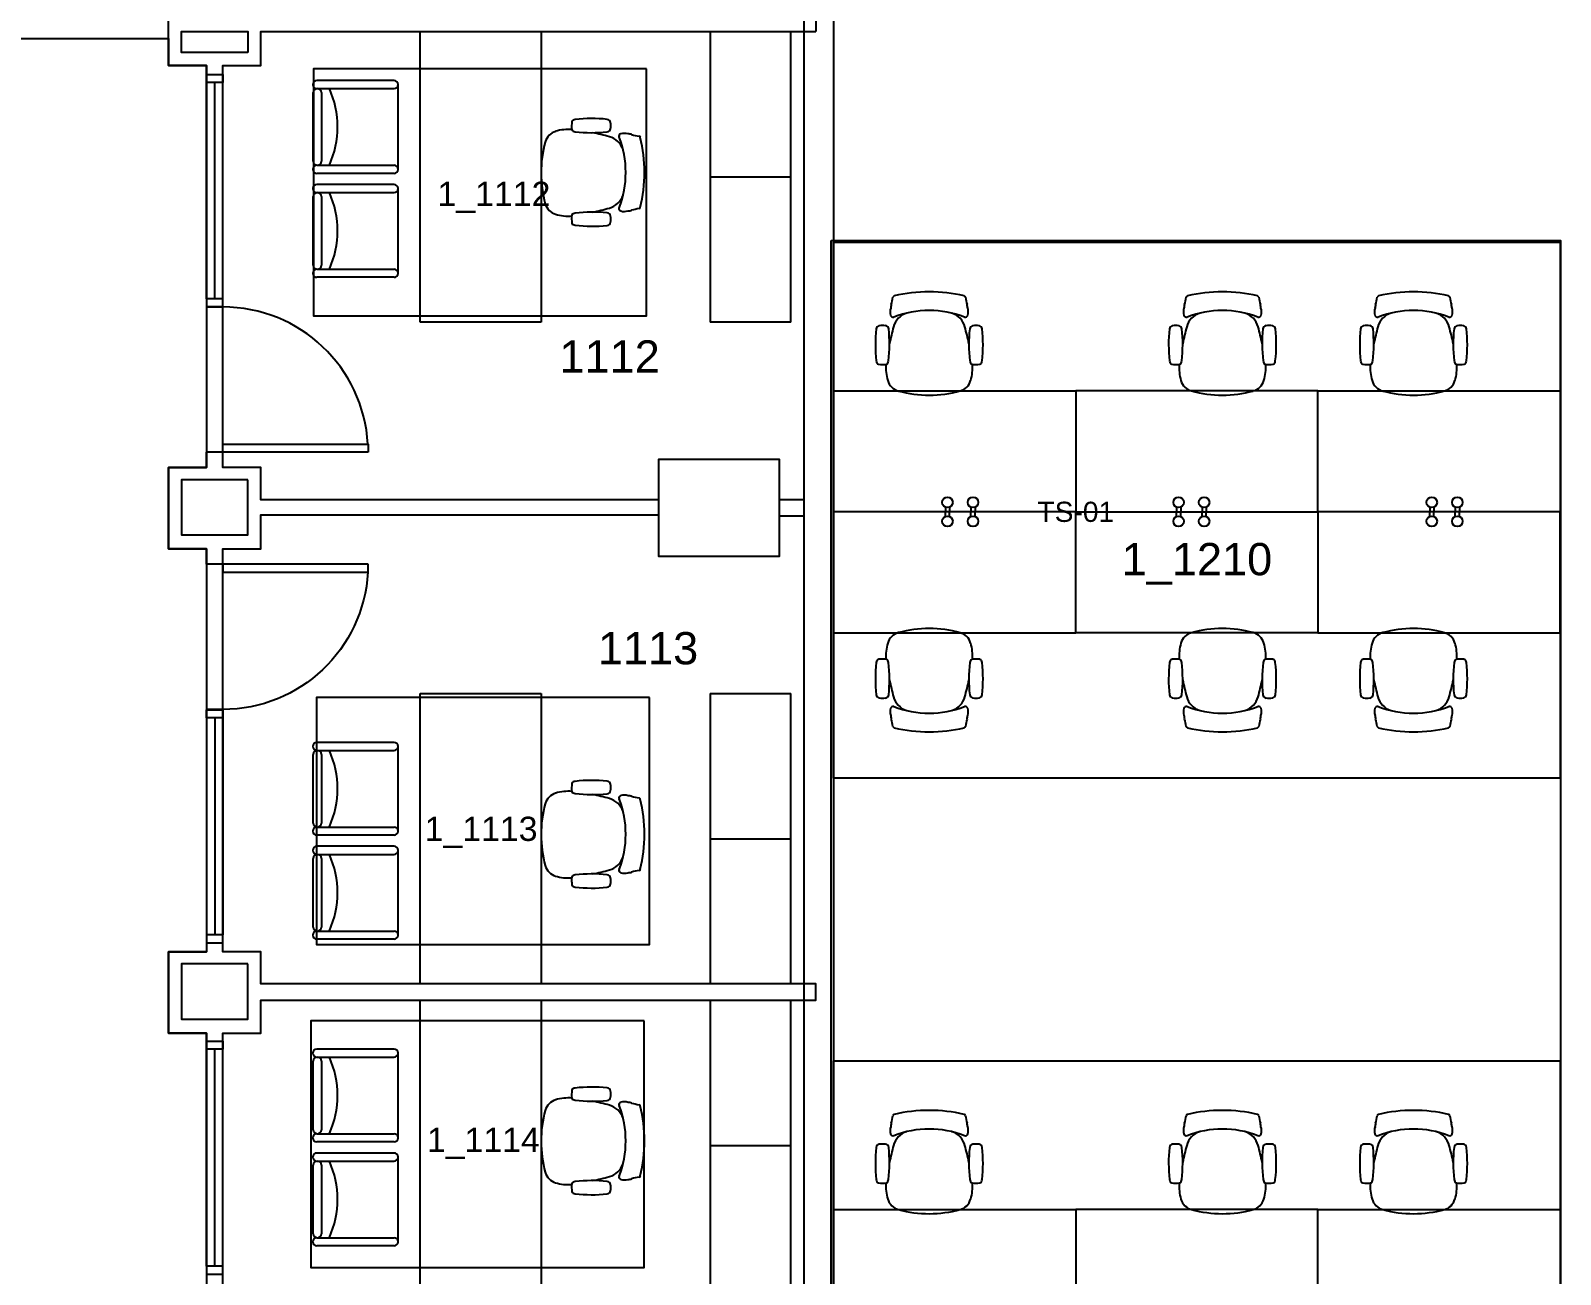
# Model space of a CAD drawing. Header units: inches. Extents: x 4 to 2210, y 3 to 2073.
# Drawn here: x 1452.2 to 1831.3, y 1523.3 to 1831.5 of the extents above; entities that cross this region are included whole.
import ezdxf
from ezdxf.enums import TextEntityAlignment as Align

# ---------------------------------------------------------------- set-up
doc = ezdxf.new("R2010")
doc.units = ezdxf.units.IN
doc.header["$MEASUREMENT"] = 0
for name, color, linetype in [('Planon_construction', 253, 'Continuous'), ('Planon_space', 40, 'Continuous'), ('Planon_space_number', 30, 'Continuous'), ('Planon_workspace', 210, 'Continuous'), ('Planon_workspace_number', 160, 'Continuous'), ('Planon_zone', 70, 'Continuous')]:
    doc.layers.add(name, color=color, linetype=linetype)
doc.styles.get("Standard").update_dxf_attribs({"font": 'arial.ttf'})
doc.styles.add('TEXT', font='arial.ttf')

# ---------------------------------------------------------------- blocks, each defined once
blk = doc.blocks.new('1Front_1100_A-4_Data_Elec 07 26 18_RDI BASE$0$30DOOR')
for p, q in [((0, 0), (0, 4)), ((36, 0), (36, 4))]:
    blk.add_line(p, q)
blk.add_lwpolyline([(0, -36), (0, 0), (2, 0), (2, -36)], close=True)
blk.add_arc((0, 0), 36, 273.1847, 0)
blk = doc.blocks.new('Furniture_Workstation_2')
at = {"layer": 'Planon_construction'}
for p, q in [((0, 0), (20, 0)), ((0, 0), (0, -72)), ((20, -72), (20, 0)), ((61.88, -72), (61.88, 0)), ((61.88, 0), (91.88, 0)), ((91.88, 0), (91.88, -72)), ((98.33, -11.11), (117.45, -11.11)), ((97.33, -12.11), (97.33, -33.11)), ((117.45, -13.11), (98.33, -13.11)), ((116.33, -31.11), (116.33, -14.11)), ((118.33, -14.11), (118.33, -31.11)), ((117.45, -32.11), (98.33, -32.11)), ((98.33, -34.11), (117.45, -34.11)), ((20, -36), (0, -36)), ((97.33, -37.87), (97.33, -58.87)), ((98.33, -36.87), (117.45, -36.87)), ((117.45, -38.87), (98.33, -38.87)), ((116.33, -56.87), (116.33, -39.87)), ((118.33, -39.87), (118.33, -56.87)), ((117.45, -57.87), (98.33, -57.87)), ((98.33, -59.87), (117.45, -59.87)), ((20, -72), (0, -72)), ((91.88, -72), (61.88, -72))]:
    blk.add_line(p, q, dxfattribs=at)
for centre, radius, start, end in [((98.33, -12.11), 1, 90, 270), ((117.45, -12.11), 1, 270, 90), ((135.75, -22.63), 23.42, 156.1303, 203.8697), ((117.33, -14.11), 1, 0, 180), ((50.41, -25.52), 5.78, 172.2935, 187.69), ((45.58, -24.87), 0.906, 95.9123, 172.2935), ((45.58, -26.17), 0.906, 187.69, 264.1375), ((49.24, -60.2), 36.43, 83.3771, 95.9123), ((51.93, -30.15), 6.32, 71.3486, 76.2136), ((53.8, -26.43), 0.471, 286.4759, 352.239), ((53.81, -24.6), 0.458, 8.0181, 71.3486), ((47.19, -25.53), 7.14, 352.239, 8.0181), ((55.17, -37.21), 10.93, 73.4786, 94.6577), ((73.96, -37.11), 37.67, 166.6713, 193.3287), ((37.68, -28.52), 0.391, 99.1285, 166.6713), ((35.13, -12.59), 15.74, 279.1285, 286.0294), ((40.6, -31.64), 4.08, 93.3727, 106.0294), ((41.27, -30.68), 3.25, 74.6526, 106.3339), ((64.98, -37.11), 24.07, 158.711, 201.289), ((46.25, -33.01), 4.91, 105.1935, 161.7473), ((41.97, -28.16), 0.629, 339.9826, 74.6526), ((63.55, -96.76), 70.97, 101.6951, 105.1894), ((49.23, 9.44), 36.71, 264.1375, 276.5752), ((51.24, -18.43), 8.87, 284.3531, 287.6673), ((57.2, -30.38), 3.8, 15.924, 73.4915), ((32.75, -37.01), 29.14, 344.8182, 15.2733), ((98.33, -33.11), 1, 90, 270), ((117.33, -31.11), 1, 180, 0), ((117.45, -33.11), 1, 270, 90), ((98.33, -37.87), 1, 90, 270), ((117.45, -37.87), 1, 270, 90), ((135.75, -48.39), 23.42, 156.1303, 203.8697), ((117.33, -39.87), 1, 0, 180), ((46.25, -41.21), 4.91, 198.2527, 254.8065), ((57.2, -43.64), 3.8, 286.4784, 344.7622), ((37.68, -45.7), 0.391, 193.3287, 260.8715), ((35.13, -61.63), 15.74, 73.9706, 80.8715), ((40.6, -42.58), 4.08, 253.9706, 266.6273), ((41.27, -43.54), 3.25, 253.6661, 285.3474), ((41.97, -46.06), 0.629, 285.3474, 20.0174), ((50.41, -48.7), 5.78, 172.31, 187.7066), ((45.58, -48.05), 0.906, 95.8625, 172.31), ((63.55, 22.54), 70.97, 254.8106, 258.3049), ((49.23, -83.66), 36.71, 83.4248, 95.8625), ((51.24, -55.79), 8.87, 72.3327, 75.6469), ((53.8, -47.79), 0.471, 7.761, 73.5241), ((55.17, -36.82), 10.93, 265.2105, 286.5213), ((47.19, -48.69), 7.14, 351.9819, 7.761), ((45.58, -49.35), 0.906, 187.7066, 264.0877), ((49.24, -14.02), 36.43, 264.0877, 276.6229), ((51.93, -44.07), 6.32, 283.7864, 288.6514), ((53.81, -49.62), 0.458, 288.6514, 351.9819), ((98.33, -58.87), 1, 90, 270), ((117.33, -56.87), 1, 180, 0), ((117.45, -58.87), 1, 270, 90)]:
    blk.add_arc(centre, radius, start, end, dxfattribs=at)
blk = doc.blocks.new('Team Space 1')
at = {"layer": 'Planon_construction'}
for p, q in [((0, 30), (0, 60)), ((0, 60), (60, 60)), ((60, 60), (60, 30)), ((120, 60), (60, 60)), ((60, 60), (60, 30)), ((120, 30), (120, 60)), ((120, 30), (120, 60)), ((120, 60), (180, 60)), ((180, 60), (180, 30)), ((27.69, 31.16), (27.69, 30)), ((28.71, 31.16), (28.71, 30)), ((34.02, 31.16), (34.02, 30)), ((35.04, 31.16), (35.04, 30)), ((84.96, 31.16), (84.96, 30)), ((85.98, 31.16), (85.98, 30)), ((91.29, 31.16), (91.29, 30)), ((92.31, 31.16), (92.31, 30)), ((147.69, 31.16), (147.69, 30)), ((148.71, 31.16), (148.71, 30)), ((154.02, 31.16), (154.02, 30)), ((155.04, 31.16), (155.04, 30)), ((60, 30), (0, 30)), ((60, 30), (0, 30)), ((0, 30), (0, 0)), ((27.69, 28.84), (27.69, 30)), ((28.71, 28.84), (28.71, 30)), ((34.02, 28.84), (34.02, 30)), ((35.04, 28.84), (35.04, 30)), ((60, 0), (60, 30)), ((60, 30), (120, 30)), ((60, 30), (120, 30)), ((60, 0), (60, 30)), ((84.96, 28.84), (84.96, 30)), ((85.98, 28.84), (85.98, 30)), ((91.29, 28.84), (91.29, 30)), ((92.31, 28.84), (92.31, 30)), ((120, 30), (120, 0)), ((180, 30), (120, 30)), ((180, 30), (120, 30)), ((120, 30), (120, 0)), ((147.69, 28.84), (147.69, 30)), ((148.71, 28.84), (148.71, 30)), ((154.02, 28.84), (154.02, 30)), ((155.04, 28.84), (155.04, 30)), ((180, 0), (180, 30)), ((0, 0), (60, 0)), ((120, 0), (60, 0)), ((120, 0), (180, 0))]:
    blk.add_line(p, q, dxfattribs=at)
for centre in [(28.2, 32.35), (34.53, 32.35), (85.47, 32.35), (91.8, 32.35), (148.2, 32.35), (154.53, 32.35), (28.2, 27.65), (34.53, 27.65), (85.47, 27.65), (91.8, 27.65), (148.2, 27.65), (154.53, 27.65)]:
    blk.add_circle(centre, 1.3, dxfattribs=at)
for centre, radius, start, end in [((15.08, 83.13), 0.391, 103.3287, 170.8715), ((23.67, 46.86), 37.67, 76.6713, 103.3287), ((32.27, 83.13), 0.391, 9.1285, 76.6713), ((87.73, 83.13), 0.391, 103.3287, 170.8715), ((96.33, 46.86), 37.67, 76.6713, 103.3287), ((104.92, 83.13), 0.391, 9.1285, 76.6713), ((135.08, 83.13), 0.391, 103.3287, 170.8715), ((143.67, 46.86), 37.67, 76.6713, 103.3287), ((152.27, 83.13), 0.391, 9.1285, 76.6713), ((17.25, 79.54), 3.25, 163.6661, 195.3474), ((18.2, 80.21), 4.08, 163.9706, 176.6273), ((-0.85, 85.69), 15.74, 343.9706, 350.8715), ((23.67, 55.83), 24.07, 68.711, 111.289), ((48.2, 85.69), 15.74, 189.1285, 196.0294), ((29.14, 80.21), 4.08, 3.3727, 16.0294), ((30.1, 79.54), 3.25, 344.6526, 16.3339), ((89.9, 79.54), 3.25, 163.6661, 195.3474), ((90.86, 80.21), 4.08, 163.9706, 176.6273), ((71.8, 85.69), 15.74, 343.9706, 350.8715), ((96.33, 55.83), 24.07, 68.711, 111.289), ((120.85, 85.69), 15.74, 189.1285, 196.0294), ((101.8, 80.21), 4.08, 3.3727, 16.0294), ((102.75, 79.54), 3.25, 344.6526, 16.3339), ((137.25, 79.54), 3.25, 163.6661, 195.3474), ((138.2, 80.21), 4.08, 163.9706, 176.6273), ((119.15, 85.69), 15.74, 343.9706, 350.8715), ((143.67, 55.83), 24.07, 68.711, 111.289), ((168.2, 85.69), 15.74, 189.1285, 196.0294), ((149.14, 80.21), 4.08, 3.3727, 16.0294), ((150.1, 79.54), 3.25, 344.6526, 16.3339), ((11.43, 75.24), 0.906, 97.7066, 174.0877), ((12.08, 70.4), 5.78, 82.31, 97.7066), ((12.74, 75.24), 0.906, 5.8625, 82.31), ((83.32, 57.26), 70.97, 164.8106, 168.3049), ((14.72, 78.85), 0.629, 195.3474, 290.0174), ((19.57, 74.57), 4.91, 108.2527, 164.8065), ((27.77, 74.57), 4.91, 15.1935, 71.7473), ((32.63, 78.85), 0.629, 249.9826, 344.6526), ((-35.98, 57.26), 70.97, 11.6951, 15.1894), ((34.61, 75.24), 0.906, 97.69, 174.1375), ((35.26, 70.4), 5.78, 82.2935, 97.69), ((35.92, 75.24), 0.906, 5.9123, 82.2935), ((84.08, 75.24), 0.906, 97.7065, 174.0877), ((84.74, 70.4), 5.78, 82.31, 97.7065), ((85.39, 75.24), 0.906, 5.8625, 82.31), ((155.98, 57.26), 70.97, 164.8106, 168.3049), ((87.37, 78.85), 0.629, 195.3474, 290.0174), ((92.23, 74.57), 4.91, 108.2527, 164.8065), ((100.43, 74.57), 4.91, 15.1935, 71.7473), ((105.28, 78.85), 0.629, 249.9826, 344.6526), ((36.68, 57.26), 70.97, 11.6951, 15.1894), ((107.26, 75.24), 0.906, 97.69, 174.1375), ((107.92, 70.4), 5.78, 82.2934, 97.69), ((108.57, 75.24), 0.906, 5.9123, 82.2934), ((131.43, 75.24), 0.906, 97.7066, 174.0877), ((132.08, 70.4), 5.78, 82.31, 97.7066), ((132.74, 75.24), 0.906, 5.8625, 82.31), ((203.32, 57.26), 70.97, 164.8106, 168.3049), ((134.72, 78.85), 0.629, 195.3474, 290.0174), ((139.57, 74.57), 4.91, 108.2527, 164.8065), ((147.77, 74.57), 4.91, 15.1935, 71.7473), ((152.63, 78.85), 0.629, 249.9826, 344.6526), ((84.02, 57.26), 70.97, 11.6951, 15.1894), ((154.61, 75.24), 0.906, 97.69, 174.1375), ((155.26, 70.4), 5.78, 82.2935, 97.69), ((155.92, 75.24), 0.906, 5.9123, 82.2935), ((46.76, 71.58), 36.43, 174.0877, 186.6229), ((-22.88, 71.58), 36.71, 353.4248, 5.8625), ((70.22, 71.58), 36.71, 174.1375, 186.5752), ((0.58, 71.58), 36.43, 353.3771, 5.9123), ((119.42, 71.58), 36.43, 174.0877, 186.6229), ((49.78, 71.58), 36.71, 353.4248, 5.8625), ((142.88, 71.58), 36.71, 174.1375, 186.5752), ((73.24, 71.58), 36.43, 353.3771, 5.9123), ((166.76, 71.58), 36.43, 174.0877, 186.6229), ((97.12, 71.58), 36.71, 353.4248, 5.8625), ((190.22, 71.58), 36.71, 174.1375, 186.5752), ((120.58, 71.58), 36.43, 353.3771, 5.9123), ((16.71, 68.88), 6.32, 193.7864, 198.6514), ((11.16, 67.01), 0.458, 198.6514, 261.9819), ((12.09, 73.62), 7.14, 261.9819, 277.761), ((23.87, 65.64), 10.93, 175.2814, 196.5213), ((12.99, 67.02), 0.471, 277.761, 343.5241), ((4.99, 69.57), 8.87, 342.3327, 345.6469), ((42.35, 69.57), 8.87, 194.3531, 197.6673), ((34.35, 67.02), 0.471, 196.4759, 262.239), ((23.48, 65.64), 10.93, 343.4786, 4.7187), ((35.25, 73.62), 7.14, 262.239, 278.0181), ((36.18, 67.01), 0.458, 278.0181, 341.3486), ((30.63, 68.88), 6.32, 341.3486, 346.2136), ((89.37, 68.88), 6.32, 193.7864, 198.6514), ((83.82, 67.01), 0.458, 198.6514, 261.9819), ((84.75, 73.62), 7.14, 261.9819, 277.761), ((96.52, 65.64), 10.93, 175.2813, 196.5214), ((85.65, 67.02), 0.471, 277.761, 343.5241), ((77.65, 69.57), 8.87, 342.3327, 345.6469), ((115.01, 69.57), 8.87, 194.3531, 197.6673), ((107.01, 67.02), 0.471, 196.4759, 262.239), ((96.13, 65.64), 10.93, 343.4787, 4.7186), ((107.91, 73.62), 7.14, 262.239, 278.0181), ((108.84, 67.01), 0.458, 278.0181, 341.3486), ((103.29, 68.88), 6.32, 341.3486, 346.2136), ((136.71, 68.88), 6.32, 193.7864, 198.6514), ((131.16, 67.01), 0.458, 198.6514, 261.9819), ((132.09, 73.62), 7.14, 261.9819, 277.761), ((143.87, 65.64), 10.93, 175.2814, 196.5213), ((132.99, 67.02), 0.471, 277.761, 343.5241), ((124.99, 69.57), 8.87, 342.3327, 345.6469), ((162.35, 69.57), 8.87, 194.3531, 197.6673), ((154.35, 67.02), 0.471, 196.4759, 262.239), ((143.48, 65.64), 10.93, 343.4786, 4.7187), ((155.25, 73.62), 7.14, 262.239, 278.0181), ((156.18, 67.01), 0.458, 278.0181, 341.3486), ((150.63, 68.88), 6.32, 341.3486, 346.2136), ((17.04, 63.61), 3.8, 196.4784, 254.7622), ((30.3, 63.61), 3.8, 285.924, 343.4915), ((89.7, 63.61), 3.8, 196.5085, 254.076), ((102.96, 63.61), 3.8, 285.2378, 343.5216), ((137.04, 63.61), 3.8, 196.4784, 254.7622), ((150.3, 63.61), 3.8, 285.924, 343.4915), ((23.67, 88.06), 29.14, 254.8182, 285.2733), ((96.33, 88.06), 29.14, 254.7267, 285.1818), ((143.67, 88.06), 29.14, 254.8182, 285.2733), ((17.04, -3.61), 3.8, 105.2378, 163.5216), ((23.67, -28.06), 29.14, 74.7267, 105.1818), ((30.3, -3.61), 3.8, 16.5085, 74.076), ((89.7, -3.61), 3.8, 105.924, 163.4915), ((96.33, -28.06), 29.14, 74.8182, 105.2733), ((102.96, -3.61), 3.8, 16.4784, 74.7622), ((137.04, -3.61), 3.8, 105.2378, 163.5216), ((143.67, -28.06), 29.14, 74.7267, 105.1818), ((150.3, -3.61), 3.8, 16.5085, 74.076), ((23.87, -5.64), 10.93, 163.4787, 184.7186), ((23.48, -5.64), 10.93, 355.2813, 16.5214), ((96.52, -5.64), 10.93, 163.4786, 184.7187), ((96.13, -5.64), 10.93, 355.2814, 16.5213), ((143.87, -5.64), 10.93, 163.4787, 184.7186), ((143.48, -5.64), 10.93, 355.2813, 16.5214), ((46.76, -11.58), 36.43, 173.3771, 185.9123), ((16.71, -8.88), 6.32, 161.3486, 166.2136), ((11.16, -7.01), 0.458, 98.0181, 161.3486), ((12.09, -13.62), 7.14, 82.239, 98.0181), ((12.99, -7.02), 0.471, 16.4759, 82.239), ((4.99, -9.57), 8.87, 14.3531, 17.6673), ((-22.88, -11.58), 36.71, 354.1375, 6.5752), ((70.22, -11.58), 36.71, 173.4248, 185.8625), ((42.35, -9.57), 8.87, 162.3327, 165.6469), ((34.35, -7.02), 0.471, 97.761, 163.5241), ((35.25, -13.62), 7.14, 81.9819, 97.761), ((36.18, -7.01), 0.458, 18.6514, 81.9819), ((30.63, -8.88), 6.32, 13.7864, 18.6514), ((0.58, -11.58), 36.43, 354.0877, 6.6229), ((119.42, -11.58), 36.43, 173.3771, 185.9123), ((89.37, -8.88), 6.32, 161.3486, 166.2136), ((83.82, -7.01), 0.458, 98.0181, 161.3486), ((84.75, -13.62), 7.14, 82.239, 98.0181), ((85.65, -7.02), 0.471, 16.4759, 82.239), ((77.65, -9.57), 8.87, 14.3531, 17.6673), ((49.78, -11.58), 36.71, 354.1375, 6.5752), ((142.88, -11.58), 36.71, 173.4248, 185.8625), ((115.01, -9.57), 8.87, 162.3327, 165.6469), ((107.01, -7.02), 0.471, 97.761, 163.5241), ((107.91, -13.62), 7.14, 81.9819, 97.761), ((108.84, -7.01), 0.458, 18.6514, 81.9819), ((103.29, -8.88), 6.32, 13.7864, 18.6514), ((73.24, -11.58), 36.43, 354.0877, 6.6229), ((166.76, -11.58), 36.43, 173.3771, 185.9123), ((136.71, -8.88), 6.32, 161.3486, 166.2136), ((131.16, -7.01), 0.458, 98.0181, 161.3486), ((132.09, -13.62), 7.14, 82.239, 98.0181), ((132.99, -7.02), 0.471, 16.4759, 82.239), ((124.99, -9.57), 8.87, 14.3531, 17.6673), ((97.12, -11.58), 36.71, 354.1375, 6.5752), ((190.22, -11.58), 36.71, 173.4248, 185.8625), ((162.35, -9.57), 8.87, 162.3327, 165.6469), ((154.35, -7.02), 0.471, 97.761, 163.5241), ((155.25, -13.62), 7.14, 81.9819, 97.761), ((156.18, -7.01), 0.458, 18.6514, 81.9819), ((150.63, -8.88), 6.32, 13.7864, 18.6514), ((120.58, -11.58), 36.43, 354.0877, 6.6229), ((83.32, 2.74), 70.97, 191.6951, 195.1894), ((-35.98, 2.74), 70.97, 344.8106, 348.3049), ((155.98, 2.74), 70.97, 191.6951, 195.1894), ((36.68, 2.74), 70.97, 344.8106, 348.3049), ((203.32, 2.74), 70.97, 191.6951, 195.1894), ((84.02, 2.74), 70.97, 344.8106, 348.3049), ((11.43, -15.24), 0.906, 185.9123, 262.2934), ((12.08, -10.4), 5.78, 262.2934, 277.69), ((12.74, -15.24), 0.906, 277.69, 354.1375), ((17.25, -19.54), 3.25, 164.6526, 196.3339), ((14.72, -18.85), 0.629, 69.9826, 164.6526), ((19.57, -14.57), 4.91, 195.1935, 251.7473), ((23.67, 4.17), 24.07, 248.711, 291.289), ((27.77, -14.57), 4.91, 288.2527, 344.8065), ((32.63, -18.85), 0.629, 15.3474, 110.0174), ((30.1, -19.54), 3.25, 343.6661, 15.3474), ((34.61, -15.24), 0.906, 185.8625, 262.31), ((35.26, -10.4), 5.78, 262.31, 277.7065), ((35.92, -15.24), 0.906, 277.7065, 354.0877), ((84.08, -15.24), 0.906, 185.9123, 262.2935), ((84.74, -10.4), 5.78, 262.2935, 277.69), ((85.39, -15.24), 0.906, 277.69, 354.1375), ((89.9, -19.54), 3.25, 164.6526, 196.3339), ((87.37, -18.85), 0.629, 69.9826, 164.6526), ((92.23, -14.57), 4.91, 195.1935, 251.7473), ((96.33, 4.17), 24.07, 248.711, 291.289), ((100.43, -14.57), 4.91, 288.2527, 344.8065), ((105.28, -18.85), 0.629, 15.3474, 110.0174), ((102.75, -19.54), 3.25, 343.6661, 15.3474), ((107.26, -15.24), 0.906, 185.8625, 262.31), ((107.92, -10.4), 5.78, 262.31, 277.7066), ((108.57, -15.24), 0.906, 277.7066, 354.0877), ((131.43, -15.24), 0.906, 185.9123, 262.2934), ((132.08, -10.4), 5.78, 262.2934, 277.69), ((132.74, -15.24), 0.906, 277.69, 354.1375), ((137.25, -19.54), 3.25, 164.6526, 196.3339), ((134.72, -18.85), 0.629, 69.9826, 164.6526), ((139.57, -14.57), 4.91, 195.1935, 251.7473), ((143.67, 4.17), 24.07, 248.711, 291.289), ((147.77, -14.57), 4.91, 288.2527, 344.8065), ((152.63, -18.85), 0.629, 15.3474, 110.0174), ((150.1, -19.54), 3.25, 343.6661, 15.3474), ((154.61, -15.24), 0.906, 185.8625, 262.31), ((155.26, -10.4), 5.78, 262.31, 277.7065), ((155.92, -15.24), 0.906, 277.7065, 354.0877), ((18.2, -20.21), 4.08, 183.3727, 196.0294), ((-0.85, -25.69), 15.74, 9.1285, 16.0294), ((48.2, -25.69), 15.74, 163.9706, 170.8715), ((29.14, -20.21), 4.08, 343.9706, 356.6273), ((90.86, -20.21), 4.08, 183.3727, 196.0294), ((71.8, -25.69), 15.74, 9.1285, 16.0294), ((120.85, -25.69), 15.74, 163.9706, 170.8715), ((101.8, -20.21), 4.08, 343.9706, 356.6273), ((138.2, -20.21), 4.08, 183.3727, 196.0294), ((119.15, -25.69), 15.74, 9.1285, 16.0294), ((168.2, -25.69), 15.74, 163.9706, 170.8715), ((149.14, -20.21), 4.08, 343.9706, 356.6273), ((15.08, -23.13), 0.391, 189.1285, 256.6713), ((23.67, 13.14), 37.67, 256.6713, 283.3287), ((32.27, -23.13), 0.391, 283.3287, 350.8715), ((87.73, -23.13), 0.391, 189.1285, 256.6713), ((96.33, 13.14), 37.67, 256.6713, 283.3287), ((104.92, -23.13), 0.391, 283.3287, 350.8715), ((135.08, -23.13), 0.391, 189.1285, 256.6713), ((143.67, 13.14), 37.67, 256.6713, 283.3287), ((152.27, -23.13), 0.391, 283.3287, 350.8715)]:
    blk.add_arc(centre, radius, start, end, dxfattribs=at)
blk.add_attdef('NUMBER', (59.41, 29.95), '', height=0.203, dxfattribs=at)
blk = doc.blocks.new('Team Space 2')
at = {"layer": 'Planon_construction'}
for p, q in [((0, 30), (0, 60)), ((0, 60), (60, 60)), ((60, 60), (60, 30)), ((120, 60), (60, 60)), ((60, 60), (60, 30)), ((120, 30), (120, 60)), ((120, 30), (120, 60)), ((120, 60), (180, 60)), ((180, 60), (180, 30)), ((27.69, 31.16), (27.69, 30)), ((28.71, 31.16), (28.71, 30)), ((34.02, 31.16), (34.02, 30)), ((35.04, 31.16), (35.04, 30)), ((84.96, 31.16), (84.96, 30)), ((85.98, 31.16), (85.98, 30)), ((91.29, 31.16), (91.29, 30)), ((92.31, 31.16), (92.31, 30)), ((147.69, 31.16), (147.69, 30)), ((148.71, 31.16), (148.71, 30)), ((154.02, 31.16), (154.02, 30)), ((155.04, 31.16), (155.04, 30)), ((60, 30), (0, 30)), ((60, 30), (0, 30)), ((0, 30), (0, 0)), ((27.69, 28.84), (27.69, 30)), ((28.71, 28.84), (28.71, 30)), ((34.02, 28.84), (34.02, 30)), ((35.04, 28.84), (35.04, 30)), ((60, 0), (60, 30)), ((60, 30), (120, 30)), ((60, 30), (120, 30)), ((60, 0), (60, 30)), ((84.96, 28.84), (84.96, 30)), ((85.98, 28.84), (85.98, 30)), ((91.29, 28.84), (91.29, 30)), ((92.31, 28.84), (92.31, 30)), ((120, 30), (120, 0)), ((180, 30), (120, 30)), ((180, 30), (120, 30)), ((120, 30), (120, 0)), ((147.69, 28.84), (147.69, 30)), ((148.71, 28.84), (148.71, 30)), ((154.02, 28.84), (154.02, 30)), ((155.04, 28.84), (155.04, 30)), ((180, 0), (180, 30)), ((0, 0), (60, 0)), ((120, 0), (60, 0)), ((120, 0), (180, 0))]:
    blk.add_line(p, q, dxfattribs=at)
for centre in [(28.2, 32.35), (34.53, 32.35), (85.47, 32.35), (91.8, 32.35), (148.2, 32.35), (154.53, 32.35), (28.2, 27.65), (34.53, 27.65), (85.47, 27.65), (91.8, 27.65), (148.2, 27.65), (154.53, 27.65)]:
    blk.add_circle(centre, 1.3, dxfattribs=at)
for centre, radius, start, end in [((15.08, 83.13), 0.391, 103.3287, 170.8715), ((23.67, 46.86), 37.67, 76.6713, 103.3287), ((32.27, 83.13), 0.391, 9.1285, 76.6713), ((87.73, 83.13), 0.391, 103.3287, 170.8715), ((96.33, 46.86), 37.67, 76.6713, 103.3287), ((104.92, 83.13), 0.391, 9.1285, 76.6713), ((135.08, 83.13), 0.391, 103.3287, 170.8715), ((143.67, 46.86), 37.67, 76.6713, 103.3287), ((152.27, 83.13), 0.391, 9.1285, 76.6713), ((17.25, 79.54), 3.25, 163.6661, 195.3474), ((18.2, 80.21), 4.08, 163.9706, 176.6273), ((-0.85, 85.69), 15.74, 343.9706, 350.8715), ((23.67, 55.83), 24.07, 68.711, 111.289), ((48.2, 85.69), 15.74, 189.1285, 196.0294), ((29.14, 80.21), 4.08, 3.3727, 16.0294), ((30.1, 79.54), 3.25, 344.6526, 16.3339), ((89.9, 79.54), 3.25, 163.6661, 195.3474), ((90.86, 80.21), 4.08, 163.9706, 176.6273), ((71.8, 85.69), 15.74, 343.9706, 350.8715), ((96.33, 55.83), 24.07, 68.711, 111.289), ((120.85, 85.69), 15.74, 189.1285, 196.0294), ((101.8, 80.21), 4.08, 3.3727, 16.0294), ((102.75, 79.54), 3.25, 344.6526, 16.3339), ((137.25, 79.54), 3.25, 163.6661, 195.3474), ((138.2, 80.21), 4.08, 163.9706, 176.6273), ((119.15, 85.69), 15.74, 343.9706, 350.8715), ((143.67, 55.83), 24.07, 68.711, 111.289), ((168.2, 85.69), 15.74, 189.1285, 196.0294), ((149.14, 80.21), 4.08, 3.3727, 16.0294), ((150.1, 79.54), 3.25, 344.6526, 16.3339), ((11.43, 75.24), 0.906, 97.7066, 174.0877), ((12.08, 70.4), 5.78, 82.31, 97.7066), ((12.74, 75.24), 0.906, 5.8625, 82.31), ((83.32, 57.26), 70.97, 164.8106, 168.3049), ((14.72, 78.85), 0.629, 195.3474, 290.0174), ((19.57, 74.57), 4.91, 108.2527, 164.8065), ((27.77, 74.57), 4.91, 15.1935, 71.7473), ((32.63, 78.85), 0.629, 249.9826, 344.6526), ((-35.98, 57.26), 70.97, 11.6951, 15.1894), ((34.61, 75.24), 0.906, 97.69, 174.1375), ((35.26, 70.4), 5.78, 82.2935, 97.69), ((35.92, 75.24), 0.906, 5.9123, 82.2935), ((84.08, 75.24), 0.906, 97.7065, 174.0877), ((84.74, 70.4), 5.78, 82.31, 97.7065), ((85.39, 75.24), 0.906, 5.8625, 82.31), ((155.98, 57.26), 70.97, 164.8106, 168.3049), ((87.37, 78.85), 0.629, 195.3474, 290.0174), ((92.23, 74.57), 4.91, 108.2527, 164.8065), ((100.43, 74.57), 4.91, 15.1935, 71.7473), ((105.28, 78.85), 0.629, 249.9826, 344.6526), ((36.68, 57.26), 70.97, 11.6951, 15.1894), ((107.26, 75.24), 0.906, 97.69, 174.1375), ((107.92, 70.4), 5.78, 82.2934, 97.69), ((108.57, 75.24), 0.906, 5.9123, 82.2934), ((131.43, 75.24), 0.906, 97.7066, 174.0877), ((132.08, 70.4), 5.78, 82.31, 97.7066), ((132.74, 75.24), 0.906, 5.8625, 82.31), ((203.32, 57.26), 70.97, 164.8106, 168.3049), ((134.72, 78.85), 0.629, 195.3474, 290.0174), ((139.57, 74.57), 4.91, 108.2527, 164.8065), ((147.77, 74.57), 4.91, 15.1935, 71.7473), ((152.63, 78.85), 0.629, 249.9826, 344.6526), ((84.02, 57.26), 70.97, 11.6951, 15.1894), ((154.61, 75.24), 0.906, 97.69, 174.1375), ((155.26, 70.4), 5.78, 82.2935, 97.69), ((155.92, 75.24), 0.906, 5.9123, 82.2935), ((46.76, 71.58), 36.43, 174.0877, 186.6229), ((-22.88, 71.58), 36.71, 353.4248, 5.8625), ((70.22, 71.58), 36.71, 174.1375, 186.5752), ((0.58, 71.58), 36.43, 353.3771, 5.9123), ((119.42, 71.58), 36.43, 174.0877, 186.6229), ((49.78, 71.58), 36.71, 353.4248, 5.8625), ((142.88, 71.58), 36.71, 174.1375, 186.5752), ((73.24, 71.58), 36.43, 353.3771, 5.9123), ((166.76, 71.58), 36.43, 174.0877, 186.6229), ((97.12, 71.58), 36.71, 353.4248, 5.8625), ((190.22, 71.58), 36.71, 174.1375, 186.5752), ((120.58, 71.58), 36.43, 353.3771, 5.9123), ((16.71, 68.88), 6.32, 193.7864, 198.6514), ((11.16, 67.01), 0.458, 198.6514, 261.9819), ((12.09, 73.62), 7.14, 261.9819, 277.761), ((23.87, 65.64), 10.93, 175.2814, 196.5213), ((12.99, 67.02), 0.471, 277.761, 343.5241), ((4.99, 69.57), 8.87, 342.3327, 345.6469), ((42.35, 69.57), 8.87, 194.3531, 197.6673), ((34.35, 67.02), 0.471, 196.4759, 262.239), ((23.48, 65.64), 10.93, 343.4786, 4.7187), ((35.25, 73.62), 7.14, 262.239, 278.0181), ((36.18, 67.01), 0.458, 278.0181, 341.3486), ((30.63, 68.88), 6.32, 341.3486, 346.2136), ((89.37, 68.88), 6.32, 193.7864, 198.6514), ((83.82, 67.01), 0.458, 198.6514, 261.9819), ((84.75, 73.62), 7.14, 261.9819, 277.761), ((96.52, 65.64), 10.93, 175.2813, 196.5214), ((85.65, 67.02), 0.471, 277.761, 343.5241), ((77.65, 69.57), 8.87, 342.3327, 345.6469), ((115.01, 69.57), 8.87, 194.3531, 197.6673), ((107.01, 67.02), 0.471, 196.4759, 262.239), ((96.13, 65.64), 10.93, 343.4787, 4.7186), ((107.91, 73.62), 7.14, 262.239, 278.0181), ((108.84, 67.01), 0.458, 278.0181, 341.3486), ((103.29, 68.88), 6.32, 341.3486, 346.2136), ((136.71, 68.88), 6.32, 193.7864, 198.6514), ((131.16, 67.01), 0.458, 198.6514, 261.9819), ((132.09, 73.62), 7.14, 261.9819, 277.761), ((143.87, 65.64), 10.93, 175.2814, 196.5213), ((132.99, 67.02), 0.471, 277.761, 343.5241), ((124.99, 69.57), 8.87, 342.3327, 345.6469), ((162.35, 69.57), 8.87, 194.3531, 197.6673), ((154.35, 67.02), 0.471, 196.4759, 262.239), ((143.48, 65.64), 10.93, 343.4786, 4.7187), ((155.25, 73.62), 7.14, 262.239, 278.0181), ((156.18, 67.01), 0.458, 278.0181, 341.3486), ((150.63, 68.88), 6.32, 341.3486, 346.2136), ((17.04, 63.61), 3.8, 196.4784, 254.7622), ((30.3, 63.61), 3.8, 285.924, 343.4915), ((89.7, 63.61), 3.8, 196.5085, 254.076), ((102.96, 63.61), 3.8, 285.2378, 343.5216), ((137.04, 63.61), 3.8, 196.4784, 254.7622), ((150.3, 63.61), 3.8, 285.924, 343.4915), ((23.67, 88.06), 29.14, 254.8182, 285.2733), ((96.33, 88.06), 29.14, 254.7267, 285.1818), ((143.67, 88.06), 29.14, 254.8182, 285.2733), ((17.04, -3.61), 3.8, 105.2378, 163.5216), ((23.67, -28.06), 29.14, 74.7267, 105.1818), ((30.3, -3.61), 3.8, 16.5085, 74.076), ((89.7, -3.61), 3.8, 105.924, 163.4915), ((96.33, -28.06), 29.14, 74.8182, 105.2733), ((102.96, -3.61), 3.8, 16.4784, 74.7622), ((137.04, -3.61), 3.8, 105.2378, 163.5216), ((143.67, -28.06), 29.14, 74.7267, 105.1818), ((150.3, -3.61), 3.8, 16.5085, 74.076), ((23.87, -5.64), 10.93, 163.4787, 184.7186), ((23.48, -5.64), 10.93, 355.2813, 16.5214), ((96.52, -5.64), 10.93, 163.4786, 184.7187), ((96.13, -5.64), 10.93, 355.2814, 16.5213), ((143.87, -5.64), 10.93, 163.4787, 184.7186), ((143.48, -5.64), 10.93, 355.2813, 16.5214), ((46.76, -11.58), 36.43, 173.3771, 185.9123), ((16.71, -8.88), 6.32, 161.3486, 166.2136), ((11.16, -7.01), 0.458, 98.0181, 161.3486), ((12.09, -13.62), 7.14, 82.239, 98.0181), ((12.99, -7.02), 0.471, 16.4759, 82.239), ((4.99, -9.57), 8.87, 14.3531, 17.6673), ((-22.88, -11.58), 36.71, 354.1375, 6.5752), ((70.22, -11.58), 36.71, 173.4248, 185.8625), ((42.35, -9.57), 8.87, 162.3327, 165.6469), ((34.35, -7.02), 0.471, 97.761, 163.5241), ((35.25, -13.62), 7.14, 81.9819, 97.761), ((36.18, -7.01), 0.458, 18.6514, 81.9819), ((30.63, -8.88), 6.32, 13.7864, 18.6514), ((0.58, -11.58), 36.43, 354.0877, 6.6229), ((119.42, -11.58), 36.43, 173.3771, 185.9123), ((89.37, -8.88), 6.32, 161.3486, 166.2136), ((83.82, -7.01), 0.458, 98.0181, 161.3486), ((84.75, -13.62), 7.14, 82.239, 98.0181), ((85.65, -7.02), 0.471, 16.4759, 82.239), ((77.65, -9.57), 8.87, 14.3531, 17.6673), ((49.78, -11.58), 36.71, 354.1375, 6.5752), ((142.88, -11.58), 36.71, 173.4248, 185.8625), ((115.01, -9.57), 8.87, 162.3327, 165.6469), ((107.01, -7.02), 0.471, 97.761, 163.5241), ((107.91, -13.62), 7.14, 81.9819, 97.761), ((108.84, -7.01), 0.458, 18.6514, 81.9819), ((103.29, -8.88), 6.32, 13.7864, 18.6514), ((73.24, -11.58), 36.43, 354.0877, 6.6229), ((166.76, -11.58), 36.43, 173.3771, 185.9123), ((136.71, -8.88), 6.32, 161.3486, 166.2136), ((131.16, -7.01), 0.458, 98.0181, 161.3486), ((132.09, -13.62), 7.14, 82.239, 98.0181), ((132.99, -7.02), 0.471, 16.4759, 82.239), ((124.99, -9.57), 8.87, 14.3531, 17.6673), ((97.12, -11.58), 36.71, 354.1375, 6.5752), ((190.22, -11.58), 36.71, 173.4248, 185.8625), ((162.35, -9.57), 8.87, 162.3327, 165.6469), ((154.35, -7.02), 0.471, 97.761, 163.5241), ((155.25, -13.62), 7.14, 81.9819, 97.761), ((156.18, -7.01), 0.458, 18.6514, 81.9819), ((150.63, -8.88), 6.32, 13.7864, 18.6514), ((120.58, -11.58), 36.43, 354.0877, 6.6229), ((83.32, 2.74), 70.97, 191.6951, 195.1894), ((-35.98, 2.74), 70.97, 344.8106, 348.3049), ((155.98, 2.74), 70.97, 191.6951, 195.1894), ((36.68, 2.74), 70.97, 344.8106, 348.3049), ((203.32, 2.74), 70.97, 191.6951, 195.1894), ((84.02, 2.74), 70.97, 344.8106, 348.3049), ((11.43, -15.24), 0.906, 185.9123, 262.2934), ((12.08, -10.4), 5.78, 262.2934, 277.69), ((12.74, -15.24), 0.906, 277.69, 354.1375), ((17.25, -19.54), 3.25, 164.6526, 196.3339), ((14.72, -18.85), 0.629, 69.9826, 164.6526), ((19.57, -14.57), 4.91, 195.1935, 251.7473), ((23.67, 4.17), 24.07, 248.711, 291.289), ((27.77, -14.57), 4.91, 288.2527, 344.8065), ((32.63, -18.85), 0.629, 15.3474, 110.0174), ((30.1, -19.54), 3.25, 343.6661, 15.3474), ((34.61, -15.24), 0.906, 185.8625, 262.31), ((35.26, -10.4), 5.78, 262.31, 277.7065), ((35.92, -15.24), 0.906, 277.7065, 354.0877), ((84.08, -15.24), 0.906, 185.9123, 262.2935), ((84.74, -10.4), 5.78, 262.2935, 277.69), ((85.39, -15.24), 0.906, 277.69, 354.1375), ((89.9, -19.54), 3.25, 164.6526, 196.3339), ((87.37, -18.85), 0.629, 69.9826, 164.6526), ((92.23, -14.57), 4.91, 195.1935, 251.7473), ((96.33, 4.17), 24.07, 248.711, 291.289), ((100.43, -14.57), 4.91, 288.2527, 344.8065), ((105.28, -18.85), 0.629, 15.3474, 110.0174), ((102.75, -19.54), 3.25, 343.6661, 15.3474), ((107.26, -15.24), 0.906, 185.8625, 262.31), ((107.92, -10.4), 5.78, 262.31, 277.7066), ((108.57, -15.24), 0.906, 277.7066, 354.0877), ((131.43, -15.24), 0.906, 185.9123, 262.2934), ((132.08, -10.4), 5.78, 262.2934, 277.69), ((132.74, -15.24), 0.906, 277.69, 354.1375), ((137.25, -19.54), 3.25, 164.6526, 196.3339), ((134.72, -18.85), 0.629, 69.9826, 164.6526), ((139.57, -14.57), 4.91, 195.1935, 251.7473), ((143.67, 4.17), 24.07, 248.711, 291.289), ((147.77, -14.57), 4.91, 288.2527, 344.8065), ((152.63, -18.85), 0.629, 15.3474, 110.0174), ((150.1, -19.54), 3.25, 343.6661, 15.3474), ((154.61, -15.24), 0.906, 185.8625, 262.31), ((155.26, -10.4), 5.78, 262.31, 277.7065), ((155.92, -15.24), 0.906, 277.7065, 354.0877), ((18.2, -20.21), 4.08, 183.3727, 196.0294), ((-0.85, -25.69), 15.74, 9.1285, 16.0294), ((48.2, -25.69), 15.74, 163.9706, 170.8715), ((29.14, -20.21), 4.08, 343.9706, 356.6273), ((90.86, -20.21), 4.08, 183.3727, 196.0294), ((71.8, -25.69), 15.74, 9.1285, 16.0294), ((120.85, -25.69), 15.74, 163.9706, 170.8715), ((101.8, -20.21), 4.08, 343.9706, 356.6273), ((138.2, -20.21), 4.08, 183.3727, 196.0294), ((119.15, -25.69), 15.74, 9.1285, 16.0294), ((168.2, -25.69), 15.74, 163.9706, 170.8715), ((149.14, -20.21), 4.08, 343.9706, 356.6273), ((15.08, -23.13), 0.391, 189.1285, 256.6713), ((23.67, 13.14), 37.67, 256.6713, 283.3287), ((32.27, -23.13), 0.391, 283.3287, 350.8715), ((87.73, -23.13), 0.391, 189.1285, 256.6713), ((96.33, 13.14), 37.67, 256.6713, 283.3287), ((104.92, -23.13), 0.391, 283.3287, 350.8715), ((135.08, -23.13), 0.391, 189.1285, 256.6713), ((143.67, 13.14), 37.67, 256.6713, 283.3287), ((152.27, -23.13), 0.391, 283.3287, 350.8715)]:
    blk.add_arc(centre, radius, start, end, dxfattribs=at)
blk.add_attdef('NUMBER', (60, 30), '', height=0.203, dxfattribs=at)

msp = doc.modelspace()

# ---------------------------------------------------------------- linework, layer by layer
at = {"layer": 'Planon_construction'}
for p, q in [((1643.81, 2058.28), (1643.81, 875.15)), ((1651.2, 2058.28), (1651.2, 875.15)), ((1497.84, 1765.09), (1497.84, 1818.66)), ((1651.2, 1772.28), (1651.2, 1714.78)), ((1497.84, 1661.25), (1497.84, 1607.44)), ((1499.84, 1663.25), (1499.84, 1607.44)), ((1499.84, 1525.33), (1499.84, 1583.09)), ((1497.84, 1525.33), (1497.84, 1579.09))]:
    msp.add_line(p, q, dxfattribs=at)
for points in [[(1495.84, 1765.09), (1495.84, 1820.66), (1495.84, 1822.84), (1486.36, 1822.84), (1486.36, 1835.28), (1646.81, 1835.28), (1646.81, 1831.28)], [(1499.84, 1765.09), (1499.84, 1820.66), (1499.84, 1822.84), (1509.31, 1822.84), (1509.31, 1831.28), (1646.81, 1831.28)], [(1495.84, 1699.31), (1495.84, 1703.09), (1486.36, 1703.09), (1486.36, 1723.23), (1495.84, 1723.23), (1495.84, 1727.04)], [(1607.81, 1715.28), (1509.31, 1715.28), (1509.31, 1723.23), (1499.84, 1723.23), (1499.84, 1727.04)], [(1499.84, 1699.31), (1499.84, 1703.09), (1509.31, 1703.09), (1509.31, 1711.53), (1607.81, 1711.53)], [(1495.84, 1663.25), (1495.84, 1607.44), (1495.84, 1603.23)], [(1499.84, 1581.09), (1499.84, 1583.09), (1509.31, 1583.09), (1509.31, 1591.28), (1646.81, 1591.28), (1646.81, 1595.28), (1509.31, 1595.28), (1509.31, 1603.23), (1499.84, 1603.23), (1499.84, 1605.51)], [(1495.84, 1525.33), (1495.84, 1581.09), (1495.84, 1583.09), (1486.36, 1583.09), (1486.36, 1603.23), (1495.84, 1603.23)]]:
    msp.add_lwpolyline(points, dxfattribs=at)
for points in [[(1506.06, 1826.09), (1489.61, 1826.09), (1489.61, 1831.28), (1506.06, 1831.28)], [(1499.84, 1820.66), (1499.84, 1818.66), (1495.84, 1818.66), (1495.84, 1820.66)], [(1499.84, 1763.09), (1499.84, 1765.09), (1495.84, 1765.09), (1495.84, 1763.09)], [(1607.81, 1725.28), (1607.81, 1701.28), (1637.81, 1701.28), (1637.81, 1725.28)], [(1506.06, 1720.23), (1489.61, 1720.23), (1489.61, 1706.59), (1506.06, 1706.59)], [(1499.84, 1663.25), (1499.84, 1661.25), (1495.84, 1661.25), (1495.84, 1663.25)], [(1499.84, 1605.44), (1499.84, 1607.44), (1495.84, 1607.44), (1495.84, 1605.44)], [(1506.06, 1600.23), (1489.61, 1600.23), (1489.61, 1586.59), (1506.06, 1586.59)], [(1499.84, 1581.09), (1499.84, 1579.09), (1495.84, 1579.09), (1495.84, 1581.09)], [(1499.84, 1523.33), (1499.84, 1525.33), (1495.84, 1525.33), (1495.84, 1523.33)]]:
    msp.add_lwpolyline(points, close=True, dxfattribs=at)
at = {"layer": 'Planon_space'}
for points in [[(1499.84, 1822.84), (1509.31, 1822.84), (1509.31, 1831.28), (1643.81, 1831.28), (1643.81, 1715.28), (1637.81, 1715.28), (1637.81, 1725.28), (1607.81, 1725.28), (1607.81, 1715.28), (1509.31, 1715.28), (1509.31, 1723.23), (1499.84, 1723.23), (1499.84, 1822.84)], [(1499.84, 1703.09), (1509.31, 1703.09), (1509.31, 1711.53), (1607.81, 1711.53), (1607.81, 1701.28), (1637.81, 1701.28), (1637.81, 1711.28), (1643.81, 1711.28), (1643.81, 1595.28), (1509.31, 1595.28), (1509.31, 1603.23), (1499.84, 1603.23), (1499.84, 1703.09)], [(1499.84, 1483.23), (1499.84, 1583.09), (1509.31, 1583.09), (1509.31, 1591.28), (1643.81, 1591.28), (1643.81, 1475.53), (1509.31, 1475.53), (1509.31, 1483.23), (1499.84, 1483.23)]]:
    msp.add_lwpolyline(points, close=True, dxfattribs=at)
msp.add_lwpolyline([(1385.84, 1829.57), (1486.36, 1829.57), (1486.36, 1822.84), (1495.84, 1822.84), (1495.84, 1727.04), (1495.84, 1723.23), (1486.36, 1723.23), (1486.36, 1703.09), (1495.84, 1703.09), (1495.84, 1603.23), (1495.84, 1603.23), (1486.36, 1603.23), (1486.36, 1583.09), (1495.84, 1583.09), (1495.84, 1483.23)], dxfattribs=at)
at = {"layer": 'Planon_workspace'}
for points in [[(1604.86, 1822.06), (1522.32, 1822.06), (1522.32, 1760.88), (1604.86, 1760.88)], [(1605.61, 1666.25), (1523.07, 1666.25), (1523.07, 1605.07), (1605.61, 1605.07)], [(1604.23, 1586.18), (1521.69, 1586.18), (1521.69, 1525), (1604.23, 1525)]]:
    msp.add_lwpolyline(points, close=True, dxfattribs=at)
for points in [[(1651.2, 1779.09), (1831.2, 1779.09), (1831.2, 1646.28), (1651.2, 1646.28), (1651.2, 1779.09)], [(1651.2, 1576.24), (1831.2, 1576.24), (1831.2, 1443.43), (1651.2, 1443.43), (1651.2, 1576.24)]]:
    msp.add_lwpolyline(points, dxfattribs=at)
at = {"layer": 'Planon_zone'}
msp.add_lwpolyline([(1650.61, 1779.48), (1831.27, 1779.48), (1831.27, 1248.79), (1650.61, 1248.79)], close=True, dxfattribs=at)

# ---------------------------------------------------------------- block references
at = {"layer": 'Planon_construction'}
for name, p, rotation in [('Furniture_Workstation_2', (1640.6, 1759.28), 180), ('1Front_1100_A-4_Data_Elec 07 26 18_RDI BASE$0$30DOOR', (1499.84, 1727.04), 90), ('Furniture_Workstation_2', (1640.6, 1595.28), 180), ('Furniture_Workstation_2', (1640.6, 1519.28), 180)]:
    msp.add_blockref(name, p, dxfattribs=dict(at, rotation=rotation))
ref = msp.add_blockref('Team Space 1', (1651.2, 1682.28), dxfattribs=at)
ref.add_attrib('NUMBER', 'TS-01', dxfattribs={"height": 5}).set_placement((1711.2, 1712.28), align=Align.MIDDLE)
at = {"layer": 'Planon_construction', "xscale": -1, "rotation": 90}
msp.add_blockref('1Front_1100_A-4_Data_Elec 07 26 18_RDI BASE$0$30DOOR', (1499.84, 1699.31), dxfattribs=at)
at = {"layer": 'Planon_construction'}
ref = msp.add_blockref('Team Space 2', (1651.2, 1479.43), dxfattribs=at)
ref.add_attrib('NUMBER', 'TS-02', dxfattribs={"height": 5}).set_placement((1711.2, 1509.43), align=Align.MIDDLE)

# ---------------------------------------------------------------- texts
at = {"layer": 'Planon_space_number'}
for s, p in [('1112', (1583.26, 1746.78)), ('1113', (1592.78, 1674.49))]:
    msp.add_text(s, height=8, dxfattribs=at).set_placement(p)
at = {"layer": 'Planon_workspace_number', "style": 'TEXT'}
for s, p in [('1_1112', (1553.05, 1788.09)), ('1_1113', (1549.86, 1630.73)), ('1_1114', (1550.43, 1553.66))]:
    msp.add_text(s, height=6, dxfattribs=at).set_placement(p)
at = {"layer": 'Planon_workspace_number'}
msp.add_text('1_1210', height=8, dxfattribs=at).set_placement((1722.57, 1696.56))

doc.saveas('drawing.dxf')
